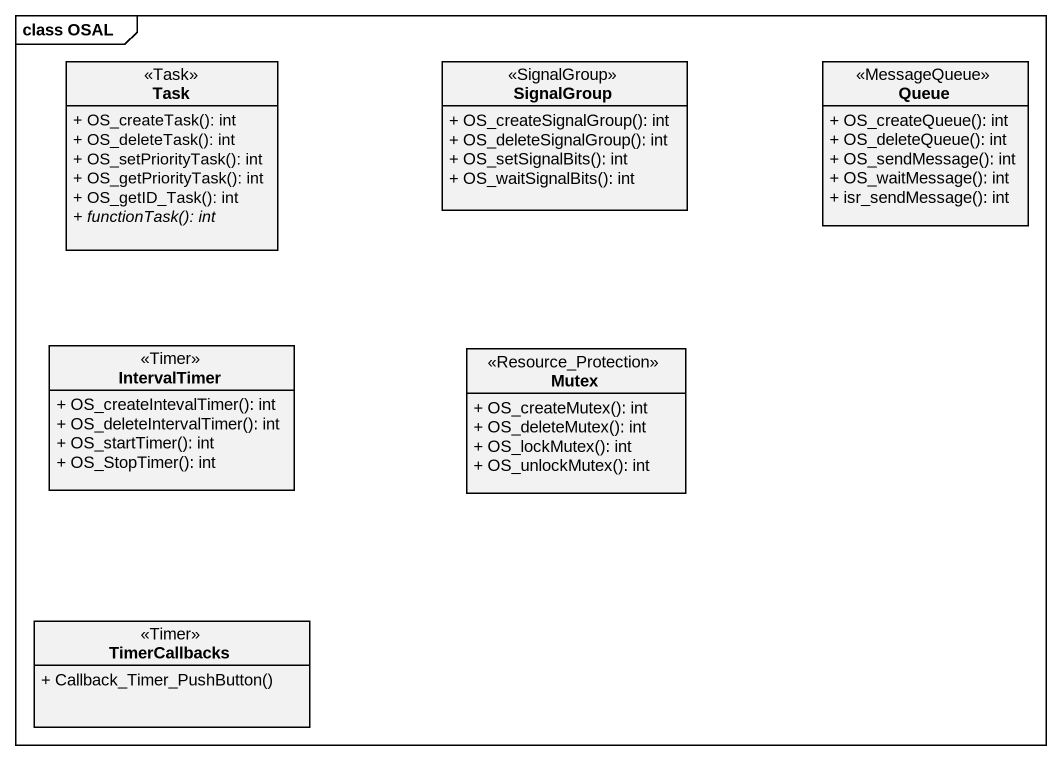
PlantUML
@startuml
mainframe class OSAL
hide circle
hide empty members
skinparam classAttributeIconSize 0
class Task <<Task>> {
  + OS_createTask(): int
  + OS_deleteTask(): int
  + OS_setPriorityTask(): int
  + OS_getPriorityTask(): int
  + OS_getID_Task(): int
  {abstract} + functionTask(): int
}
class SignalGroup <<SignalGroup>> {
  + OS_createSignalGroup(): int
  + OS_deleteSignalGroup(): int
  + OS_setSignalBits(): int
  + OS_waitSignalBits(): int
}
class "Queue" as Queue_ <<MessageQueue>> {
  + OS_createQueue(): int
  + OS_deleteQueue(): int
  + OS_sendMessage(): int
  + OS_waitMessage(): int
  + isr_sendMessage(): int
}
class IntervalTimer <<Timer>> {
  + OS_createIntevalTimer(): int
  + OS_deleteIntervalTimer(): int
  + OS_startTimer(): int
  + OS_StopTimer(): int
}
class Mutex <<Resource_Protection>> {
  + OS_createMutex(): int
  + OS_deleteMutex(): int
  + OS_lockMutex(): int
  + OS_unlockMutex(): int
}
class TimerCallbacks <<Timer>> {
  + Callback_Timer_PushButton()
}
@enduml
